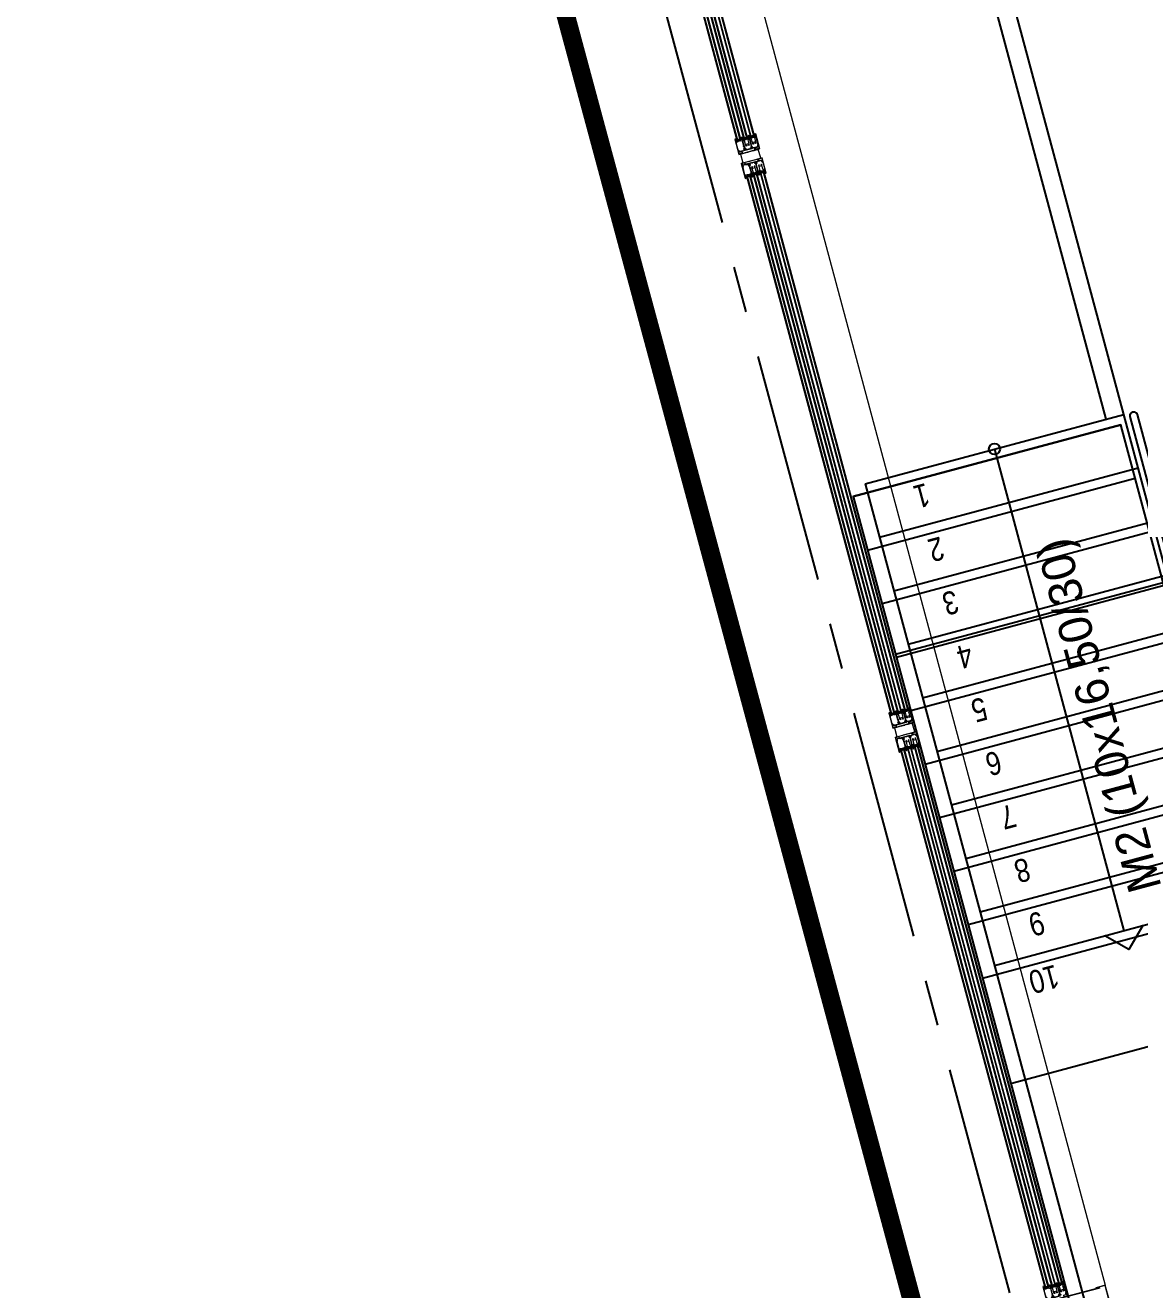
# Model space of a CAD drawing. Header units: centimetres. Extents: x 405564 to 502064, y 46284 to 60634.
# Drawn here: x 464494 to 465097, y 48630 to 49314 of the extents above; entities that cross this region are included whole.
import ezdxf
from ezdxf.xclip import XClip

# ---------------------------------------------------------------- set-up
doc = ezdxf.new("R2010")
doc.units = ezdxf.units.CM
doc.header["$XCLIPFRAME"] = 0
for name, pattern in [('ACAD_ISO03W100', [30, 12, -18]), ('CENTER', [2, 1.25, -0.25, 0.25, -0.25]), ('DASHED', [19.05, 12.7, -6.35])]:
    doc.linetypes.add(name, pattern=pattern)
doc.layers.get('0').update_dxf_attribs({"color": 8, "lineweight": 9})
for name, color, linetype, lineweight in [('0-KRCN-MİMARİ-220526', 8, 'Continuous', 9), ('G_0.09', 8, 'Continuous', 9), ('IEM_MP_TARAMA-MEVCUT BİNA', 8, 'Continuous', 9), ('PN_Aluminyum', 8, 'Continuous', 15)]:
    doc.layers.add(name, color=color, linetype=linetype, lineweight=lineweight)
doc.layers.add('AS_DUV', color=8, linetype='Continuous')
doc.layers.add('AS_PYZ_BINA', color=8, linetype='Continuous')
doc.styles.add('M00$0$Ince_ITL', font='swissci.ttf')
doc.styles.add('M00$0$Normal', font='swiss.ttf')

# ---------------------------------------------------------------- blocks, each defined once
blk = doc.blocks.new('A$Cbf573e9b')
at = {"layer": 'AS_PYZ_BINA', "linetype": 'CENTER', "ltscale": 100}
blk.add_lwpolyline([(-1410, 0), (501.91, 0)], dxfattribs=at)
blk.add_lwpolyline([(-1410, 0), (501.91, 0)], dxfattribs=at)
blk = doc.blocks.new('*U195')
for points in [[(-6, -98.5), (-6, -3127.2), (-11, -3127.2), (-11, -98.5)], [(-6, -98.5), (-6, -101.5), (6, -101.5), (6, -98.5)], [(6, -103.5), (3, -101.5), (-3, -101.5), (-6, -103.5), (-6, -108.5), (6, -108.5)], [(5.7, -103.7), (2.9, -101.8), (-2.9, -101.8), (-5.7, -103.7), (-5.7, -108.2), (5.7, -108.2)], [(11, -98.5), (11, -3127.2), (6, -3127.2), (6, -98.5)], [(6, -3122.2), (3, -3124.2), (-3, -3124.2), (-6, -3122.2), (-6, -3117.2), (6, -3117.2)], [(-6, -3127.2), (-6, -3124.2), (6, -3124.2), (6, -3127.2)], [(5.7, -3122), (2.9, -3123.9), (-2.9, -3123.9), (-5.7, -3122), (-5.7, -3117.5), (5.7, -3117.5)]]:
    blk.add_lwpolyline(points, close=True)
for centre in [(-4.8, -105.9), (-4.7, -107.1), (-4.4, -104.1), (-3.3, -105.9), (-3, -102.7), (-3, -104.6), (-3, -107.1), (-1.9, -105.7), (-1.7, -107.1), (-1.6, -104), (-1.2, -102.7), (-0.4, -104.6), (-0.4, -105.9), (-0.2, -107.1), (0.5, -102.5), (0.6, -103.7), (1, -107.1), (1.1, -105.9), (1.7, -103), (1.6, -104.6), (2.2, -107.1), (2.3, -105.9), (3, -102.8), (3, -104.6), (3.5, -107.1), (3.6, -105.7), (4.1, -103.4), (4.6, -104.6), (4.8, -107.1), (4.9, -105.8), (-4.8, -3119.7), (-4.7, -3118.5), (-4.4, -3121.6), (-3.3, -3119.7), (-3, -3121.1), (-3, -3123), (-3, -3118.5), (-1.9, -3120), (-1.7, -3118.5), (-1.6, -3121.7), (-1.2, -3123), (-0.4, -3119.7), (-0.4, -3121), (-0.2, -3118.5), (0.5, -3123.1), (0.6, -3121.9), (1, -3118.5), (1.1, -3119.7), (1.6, -3121.1), (1.7, -3122.7), (2.2, -3118.5), (2.3, -3119.7), (3, -3121.1), (3, -3122.8), (3.5, -3118.5), (3.6, -3119.9), (4.1, -3122.2), (4.6, -3121.1), (4.8, -3118.5), (4.9, -3119.9)]:
    blk.add_circle(centre, 0.56)
blk = doc.blocks.new('18x50 Panel Profili İçi boş')
for p, q in [((-13.2, 14.1), (-13.2, -3.9)), ((-11.5, 14.6), (-12.7, 14.6)), ((-11.2, 1), (-11.2, 14.3)), ((-1, 0.6), (-10.9, 0.6)), ((-0.8, 0.2), (-0.8, 0.4)), ((0.6, 0), (-0.6, 0)), ((0.8, 0.4), (0.8, 0.2)), ((10.9, 0.6), (1, 0.6)), ((11.2, 14.3), (11.2, 1)), ((12.7, 14.6), (11.5, 14.6)), ((13.2, -3.9), (13.2, 14.1)), ((-12.7, -4.4), (-8.9, -4.4)), ((-8.9, -4.4), (-8.9, -34.2)), ((-8.2, -34.9), (-5.2, -34.9)), ((-7, -28.7), (-6.7, -28.2)), ((-6.7, -29.2), (-7, -28.7)), ((-6.7, -28.1), (-6.7, -26.2)), ((-6.7, -26.2), (6.7, -26.2)), ((-6.7, -31), (-6.7, -29.3)), ((-5.2, -31.2), (-6.4, -31.3)), ((-4.9, -34.6), (-4.9, -31.5)), ((4.9, -31.5), (4.9, -34.6)), ((5.1, -34.9), (8.2, -34.9)), ((6.4, -31.3), (5.2, -31.2)), ((6.7, -26.2), (6.7, -31)), ((8.9, -4.4), (12.7, -4.4)), ((8.9, -34.2), (8.9, -4.4))]:
    blk.add_line(p, q)
for centre, radius, start, end in [((-12.7, 14.1), 0.5, 90, 180), ((-11.5, 14.3), 0.3, 360, 90), ((-11.1, 0.7), 0.195, 127.99118, 307.99118), ((-11.4, 1), 0.2, 320.33632, 0), ((-10.9, 0.4), 0.2, 90, 115.64604), ((-1, 0.4), 0.2, 0, 90), ((-0.6, 0.2), 0.2, 180, 270), ((0.6, 0.2), 0.2, 270, 0), ((1, 0.4), 0.2, 90, 180), ((10.9, 0.4), 0.2, 64.35396, 90), ((11.1, 0.7), 0.195, 232.00882, 52.00882), ((11.5, 14.3), 0.3, 90, 180), ((11.4, 1), 0.2, 180, 219.66368), ((12.7, 14.1), 0.5, 0.0007, 89.99874), ((-12.7, -3.9), 0.5, 180, 270), ((-8.2, -34.2), 0.7, 180, 270), ((-7, -28.1), 0.25, 331, 0), ((-7, -29.3), 0.25, 360, 29), ((-6.5, -31), 0.25, 180, 273), ((-5.2, -31.5), 0.25, 360, 93), ((-5.2, -34.6), 0.25, 270, 0), ((5.1, -31.5), 0.25, 87, 180), ((5.1, -34.6), 0.25, 180, 270), ((6.5, -31), 0.25, 267, 360), ((8.2, -34.2), 0.7, 270, 0), ((12.7, -3.9), 0.5, 270, 0)]:
    blk.add_arc(centre, radius, start, end)
blk = doc.blocks.new('19x84 Yandikme Tekli Kanal Profili İçi boş')
for p, q in [((-42, 17.7), (-41.1, 19.2)), ((-42, 8.8), (-42, 17.6)), ((-42, 0.2), (-42, 6.8)), ((41.8, 0), (-41.8, 0)), ((-40.9, 19.4), (-33.5, 19.4)), ((-33.3, 19.2), (-32.4, 17.7)), ((-32.4, 17.6), (-32.4, 12.8)), ((-32.4, 10.8), (-32.4, 2)), ((-32.2, 1.8), (-24.4, 1.8)), ((-27.2, 6.1), (-27.2, 7.2)), ((-26.7, 7.7), (-26.2, 7.7)), ((-24.2, 2), (-24.2, 3)), ((-22.7, 4.7), (-21.3, 4.7)), ((-21.1, 4.6), (-20.7, 4.3)), ((-20.7, 4.1), (-20.7, 2)), ((-20.4, 1.8), (20.2, 1.8)), ((20.4, 2), (20.4, 3.8)), ((20.9, 4.3), (22.6, 4.3)), ((21.6, 2.8), (21.6, 2)), ((22.9, 3.1), (21.9, 3.1)), ((21.9, 1.8), (28.6, 1.8)), ((23.1, 3.8), (23.1, 3.3)), ((27.3, 3.3), (27.3, 3.8)), ((28.6, 3.1), (27.6, 3.1)), ((27.8, 4.3), (31.1, 4.3)), ((28.9, 2), (28.9, 2.8)), ((30.1, 2.8), (30.1, 2)), ((31.3, 3.1), (30.3, 3.1)), ((30.3, 1.8), (38.8, 1.8)), ((31.6, 3.8), (31.6, 3.3)), ((38.8, 1.8), (40.1, 3.2)), ((40.9, 3.2), (41.9, 2.1)), ((42, 1.9), (42, 0.2))]:
    blk.add_line(p, q)
for centre, radius, start, end in [((-41.8, 17.6), 0.25, 150, 180), ((-41.5, 8.8), 0.5, 180, 234.31467), ((-41.5, 6.8), 0.5, 125.68533, 180), ((-41.8, 0.2), 0.25, 180, 270), ((-42.2, 7.8), 0.7, 305.68533, 54.31467), ((-40.9, 19.1), 0.25, 90, 150), ((-33.5, 19.1), 0.25, 30, 90), ((-32.2, 11.8), 0.7, 125.68533, 234.31467), ((-32.9, 12.8), 0.5, 305.68533, 360), ((-32.9, 10.8), 0.5, 0, 54.31467), ((-32.7, 17.6), 0.25, 0, 30), ((-32.2, 2), 0.25, 180, 270), ((-26.7, 7.2), 0.5, 90, 180), ((-26.7, 6.1), 0.5, 180, 201.5289), ((-22.7, 7.7), 4.8, 201.5289, 249.7245), ((-26.2, 7.2), 0.5, 8.21321, 90), ((-22.7, 7.7), 3, 188.21321, 270), ((-24.4, 3), 0.25, 0, 69.7245), ((-24.4, 2), 0.25, 270.00777, 0), ((-21.3, 4.5), 0.25, 45, 90), ((-20.9, 4.1), 0.25, 360, 45), ((-20.4, 2), 0.25, 180, 270), ((20.2, 2), 0.25, 270, 0), ((20.9, 3.8), 0.5, 90, 180), ((21.9, 2.8), 0.25, 90, 180), ((21.9, 2), 0.25, 180, 270), ((22.6, 3.8), 0.5, 0, 90), ((22.9, 3.3), 0.25, 270, 0), ((27.8, 3.8), 0.5, 90, 180), ((27.6, 3.3), 0.25, 180, 270), ((28.6, 2.8), 0.25, 0, 90), ((28.6, 2), 0.25, 270, 360), ((30.3, 2.8), 0.25, 90, 180), ((30.3, 2), 0.25, 180, 270), ((31.1, 3.8), 0.5, 0, 90), ((31.3, 3.3), 0.25, 270, 360), ((40.5, 2.8), 0.5, 44.02898, 135), ((41.8, 0.2), 0.25, 270, 0), ((41.8, 1.9), 0.25, 0, 44.02898)]:
    blk.add_arc(centre, radius, start, end)
blk = doc.blocks.new('61x74 Yandikme İkili Kanal Profili İçi boş')
for p, q in [((0, 26.1), (0, -26.1)), ((0.3, 27.5), (0.1, 26.7)), ((1.5, 26.1), (1.8, 27)), ((1.5, 25.2), (1.5, 25.8)), ((1.8, 8.7), (1.6, 8.2)), ((1.6, 8.2), (1.8, 7.8)), ((3.7, 25), (1.8, 25)), ((1.8, 25), (1.8, 25)), ((1.8, 23.2), (1.8, 8.8)), ((1.8, 7.7), (1.8, -9.7)), ((5, 23.4), (2.1, 23.4)), ((4.8, 27.6), (3.9, 25.1)), ((5.2, 33.6), (5.2, 32.5)), ((5.2, 21), (5.2, 23.2)), ((6.3, 34.1), (5.7, 34.1)), ((8, 28.2), (5.7, 28.2)), ((6.3, 20.5), (5.7, 20.5)), ((8.2, 29.4), (8.2, 28.5)), ((11.2, 31.1), (9.7, 31.1)), ((11.2, 23.5), (9.7, 23.5)), ((11.7, 30.7), (11.3, 31)), ((11.7, 23.9), (11.3, 23.6)), ((11.8, 28.5), (11.8, 30.5)), ((11.8, 26.2), (11.8, 24.1)), ((52.6, 28.2), (12, 28.2)), ((52.6, 26.4), (12, 26.4)), ((52.9, 30.2), (52.9, 28.5)), ((52.9, 24.5), (52.9, 26.2)), ((55.1, 30.7), (53.4, 30.7)), ((55.1, 24), (53.4, 24)), ((54.1, 28.5), (54.1, 29.2)), ((54.1, 26.2), (54.1, 25.4)), ((54.3, 29.5), (55.3, 29.5)), ((61, 28.2), (54.3, 28.2)), ((61, 26.4), (54.3, 26.4)), ((54.3, 25.2), (55.3, 25.2)), ((55.6, 29.7), (55.6, 30.2)), ((55.6, 24.9), (55.6, 24.5)), ((59.8, 30.2), (59.8, 29.7)), ((59.8, 24.5), (59.8, 24.9)), ((60, 29.5), (61, 29.5)), ((60, 25.2), (61, 25.2)), ((62.5, 30.7), (60.3, 30.7)), ((62.5, 24), (60.3, 24)), ((61.3, 29.2), (61.3, 28.5)), ((61.3, 25.4), (61.3, 26.2)), ((62.5, 28.5), (62.5, 30.7)), ((62.5, 26.2), (62.5, 24)), ((71.2, 28.2), (62.7, 28.2)), ((71.2, 26.4), (62.7, 26.4)), ((72.5, 29.6), (71.2, 28.2)), ((71.2, 26.4), (72.5, 25)), ((74.3, 28.5), (73.3, 29.6)), ((73.3, 25), (74.3, 26.1)), ((74.4, 26.3), (74.4, 28.3)), ((1, -27.1), (1.5, -27.1)), ((1.5, -22.1), (1.8, -21.7)), ((1.8, -22.5), (1.5, -22.1)), ((1.8, -21.6), (1.8, -12)), ((1.8, -26.9), (1.8, -22.6)), ((2, -11.7), (5, -11.7)), ((2.1, -9.9), (8, -9.9)), ((5.2, -5.6), (5.2, -4.5)), ((5.2, -12), (5.2, -17.1)), ((5.7, -4), (6.3, -4)), ((5.7, -17.6), (6.3, -17.6)), ((8.2, -9.7), (8.2, -8.8)), ((9.7, -7), (13.2, -7)), ((9.7, -14.6), (13.2, -14.6)), ((13.3, -7.1), (13.7, -7.5)), ((13.3, -14.6), (13.7, -14.2)), ((13.8, -7.6), (13.8, -9.7)), ((13.8, -14), (13.8, -12)), ((14, -9.9), (22.8, -9.9)), ((14, -11.7), (22.8, -11.7)), ((23, -9.7), (23, -8.2)), ((23, -12), (23, -13.5)), ((23.2, -13.7), (24.2, -13.7)), ((23.3, -7.9), (24.3, -7.9)), ((24.5, -8.2), (24.5, -9.7)), ((24.5, -13.5), (24.5, -12)), ((24.8, -9.9), (52.6, -9.9)), ((24.8, -11.7), (52.6, -11.7)), ((52.9, -9.7), (52.9, -8)), ((52.9, -12), (52.9, -13.7)), ((53.4, -7.5), (55.1, -7.5)), ((53.4, -14.2), (55.1, -14.2)), ((54, -12.7), (54, -12)), ((54.1, -8.9), (54.1, -9.7)), ((55.3, -8.7), (54.3, -8.7)), ((54.3, -9.9), (61, -9.9)), ((54.3, -11.7), (61, -11.7)), ((55.3, -13), (54.3, -13)), ((55.6, -8), (55.6, -8.4)), ((55.6, -13.7), (55.6, -13.2)), ((59.8, -8.4), (59.8, -8)), ((59.8, -13.2), (59.8, -13.7)), ((61, -8.7), (60, -8.7)), ((61, -13), (60, -13)), ((60.3, -7.5), (62.5, -7.5)), ((60.3, -14.2), (62.5, -14.2)), ((61.3, -9.7), (61.3, -8.9)), ((61.3, -12), (61.3, -12.7)), ((62.5, -7.5), (62.5, -9.7)), ((62.5, -14.2), (62.5, -12)), ((62.7, -9.9), (71.2, -9.9)), ((62.7, -11.7), (71.2, -11.7)), ((72.5, -8.5), (71.2, -9.9)), ((71.2, -11.7), (72.5, -13.1)), ((74.3, -9.7), (73.3, -8.5)), ((73.3, -13.1), (74.3, -12)), ((74.4, -11.8), (74.4, -9.8))]:
    blk.add_line(p, q)
for centre, radius, start, end in [((2, 26.1), 2, 163.76178, 180), ((1.1, 27.2), 0.788, 343.76178, 163.76178), ((2.5, 25.8), 1, 163.76178, 179.96769), ((1.8, 25.2), 0.25, 179.96769, 269.96769), ((2.1, 23.2), 0.25, 90, 180), ((1.6, 8.8), 0.25, 332, 360), ((1.6, 7.7), 0.25, 0, 28), ((3.7, 25.2), 0.25, 269.96769, 339.96769), ((5.7, 27.2), 1, 89.96769, 159.96769), ((5, 23.2), 0.25, 0, 90), ((5.7, 33.6), 0.5, 89.96769, 179.96769), ((5.7, 32.5), 0.5, 179.96769, 201.4966), ((5.7, 21), 0.5, 180, 270), ((9.7, 34.1), 4.8, 201.4966, 249.69219), ((6.3, 33.6), 0.5, 8.1809, 89.96769), ((6.3, 21), 0.5, 270, 351.78679), ((9.7, 34.1), 3, 188.1809, 209.58649), ((9.7, 20.5), 3, 90, 171.78679), ((9.7, 34.1), 3, 209.69636, 270), ((8, 28.5), 0.25, 269.96769, 359.96769), ((8, 29.4), 0.25, 359.96769, 69.69219), ((11.2, 30.9), 0.25, 45, 90), ((11.2, 23.8), 0.25, 270, 315), ((11.5, 30.5), 0.25, 0, 45), ((11.5, 24.1), 0.25, 315, 360), ((12, 28.5), 0.25, 180, 270), ((12, 26.2), 0.25, 90, 180), ((52.6, 28.5), 0.25, 273.75309, 360), ((52.6, 26.2), 0.25, 0, 90), ((53.4, 30.2), 0.5, 90, 180), ((53.4, 24.5), 0.5, 180, 270), ((54.3, 29.2), 0.25, 90, 180), ((54.3, 28.5), 0.25, 180, 266.24691), ((54.3, 26.2), 0.25, 90, 180), ((54.3, 25.4), 0.25, 180, 270), ((55.1, 30.2), 0.5, 0, 90), ((55.1, 24.5), 0.5, 270, 0), ((55.3, 29.7), 0.25, 270, 0), ((55.3, 24.9), 0.25, 0, 90), ((60.3, 30.2), 0.5, 90, 180), ((60, 29.7), 0.25, 180, 270), ((60, 24.9), 0.25, 90, 180), ((60.3, 24.5), 0.5, 180, 270), ((61, 29.2), 0.25, 0, 90), ((61, 28.5), 0.25, 273.75309, 359.99999), ((61, 26.2), 0.25, 0.00001, 90), ((61, 25.4), 0.25, 270, 0), ((62.7, 28.5), 0.25, 180, 266.24676), ((62.7, 26.2), 0.25, 90, 180), ((72.9, 29.3), 0.5, 44.02898, 135), ((72.9, 25.4), 0.5, 225, 315.97102), ((74.2, 28.3), 0.25, 0.00009, 44.02905), ((74.2, 26.3), 0.25, 315.97102, 359.99999), ((1, -26.1), 1, 180, 270), ((1.5, -26.9), 0.25, 270, 0), ((2.1, -9.7), 0.25, 180, 270.00769), ((2, -12), 0.25, 90, 180), ((1.5, -21.6), 0.25, 332, 360), ((1.5, -22.6), 0.25, 360, 28), ((5, -12), 0.25, 360, 90), ((5.7, -4.5), 0.5, 90, 180), ((5.7, -5.6), 0.5, 180, 201.5289), ((5.7, -17.1), 0.5, 180, 270), ((9.7, -4), 4.8, 201.5289, 249.7245), ((6.3, -4.5), 0.5, 8.21321, 90), ((6.3, -17.1), 0.5, 270, 351.78679), ((9.7, -17.6), 3, 90, 171.78679), ((9.7, -4), 3, 188.21321, 270), ((8, -9.7), 0.25, 270.00769, 0), ((8, -8.8), 0.25, 0, 69.7245), ((13.2, -7.3), 0.25, 45, 90), ((13.2, -14.4), 0.25, 270, 315), ((13.5, -7.6), 0.25, 360, 45), ((13.5, -14), 0.25, 315, 0), ((14, -9.7), 0.25, 180, 270), ((14, -12), 0.25, 90, 180), ((22.8, -9.7), 0.25, 270, 360), ((22.8, -12), 0.25, 0, 90), ((23.3, -8.2), 0.25, 90, 180), ((23.2, -13.5), 0.25, 180, 270), ((24.2, -13.5), 0.25, 270, 0), ((24.3, -8.2), 0.25, 360, 90), ((24.8, -9.7), 0.25, 180, 270), ((24.8, -12), 0.25, 90, 180), ((52.6, -9.7), 0.25, 270, 0), ((52.6, -12), 0.25, 0, 90), ((53.4, -8), 0.5, 90, 180), ((53.4, -13.7), 0.5, 180, 270), ((54.3, -12), 0.25, 90, 180), ((54.3, -12.7), 0.25, 180, 270), ((54.3, -8.9), 0.25, 90, 180), ((54.3, -9.7), 0.25, 180, 270), ((55.1, -8), 0.5, 360, 90), ((55.1, -13.7), 0.5, 270, 0), ((55.3, -8.4), 0.25, 270, 0), ((55.3, -13.2), 0.25, 0, 90), ((60.3, -8), 0.5, 90, 180), ((60, -8.4), 0.25, 180, 270), ((60, -13.2), 0.25, 90, 180), ((60.3, -13.7), 0.5, 180, 270), ((61, -8.9), 0.25, 0, 90), ((61, -9.7), 0.25, 270, 0), ((61, -12), 0.25, 0, 90), ((61, -12.7), 0.25, 270, 0), ((62.7, -9.7), 0.25, 180, 270), ((62.7, -12), 0.25, 90.01251, 180), ((72.9, -8.9), 0.5, 44.02898, 135), ((72.9, -12.8), 0.5, 225, 315.97102), ((74.2, -9.8), 0.25, 0, 44.02896), ((74.2, -11.8), 0.25, 315.97102, 360)]:
    blk.add_arc(centre, radius, start, end)
blk = doc.blocks.new('11x116 Yandikme Profili İçi boş')
for p, q in [((0, 27.3), (0, 57.9)), ((0.2, 26.8), (0, 27.2)), ((0, 26.1), (0.2, 26.5)), ((0, 9.3), (0, 26)), ((0.2, 8.8), (0, 9.2)), ((0, 8.1), (0.2, 8.5)), ((0, -8), (0, 8)), ((0.2, 58.2), (0.7, 58.2)), ((0.9, 58.1), (1.7, 57.3)), ((1.8, 57.1), (1.8, 51)), ((1.8, 49.8), (1.8, 32.9)), ((2, 32.7), (11.5, 32.7)), ((11.6, 19.7), (11.6, -35.4)), ((11.8, 47), (11.8, 55.2)), ((11.8, 32.9), (11.8, 45.8)), ((15.2, 19.9), (11.8, 19.9)), ((11.9, 55.4), (12.7, 56.2)), ((12.9, 56.3), (15.3, 56.3)), ((13.6, 44), (13.3, 43.6)), ((13.3, 43.6), (13.6, 43.2)), ((13.6, 54.5), (13.6, 44.2)), ((13.6, 43.1), (13.6, 22)), ((15.3, 54.8), (13.8, 54.8)), ((15.2, 20.2), (15.2, 19.9)), ((15.6, 56), (15.6, 55)), ((0.2, -8.5), (0, -8.1)), ((0, -9.2), (0.2, -8.8)), ((0, -36), (0, -9.3)), ((0.2, -36.5), (0, -36.1)), ((0, -37.1), (0.2, -36.7)), ((0, -57.8), (0, -37.2)), ((0.7, -58), (0.2, -58)), ((1.7, -57.1), (0.9, -58)), ((1.8, -37.9), (1.8, -49.6)), ((1.8, -50.8), (1.8, -56.9)), ((11.5, -37.6), (2, -37.6)), ((11.8, -35.6), (13.3, -35.6)), ((11.8, -45.6), (11.8, -37.9)), ((11.8, -55), (11.8, -46.8)), ((12.7, -56.1), (11.9, -55.2)), ((15.3, -56.1), (12.9, -56.1)), ((13.6, -45.8), (13.3, -46.2)), ((13.3, -46.2), (13.6, -46.7)), ((13.6, -35.9), (13.6, -45.7)), ((13.6, -46.8), (13.6, -54.4)), ((13.8, -54.6), (15.3, -54.6)), ((15.6, -54.9), (15.6, -55.9))]:
    blk.add_line(p, q)
for centre, radius, start, end in [((0.2, 57.9), 0.25, 90, 180), ((0.2, 27.3), 0.25, 180, 208), ((0.2, 26), 0.25, 152, 180), ((0.2, 9.3), 0.25, 180, 208), ((0.2, 8), 0.25, 152, 180), ((0, 26.7), 0.25, 332, 28), ((0, 8.6), 0.25, 332, 28), ((0.7, 57.9), 0.25, 45, 90), ((1.5, 57.1), 0.25, 0, 45), ((2, 51), 0.25, 180, 247.38014), ((2, 49.8), 0.25, 112.61986, 180), ((2, 32.9), 0.25, 180, 270), ((1.8, 50.4), 0.4, 292.61986, 67.38014), ((11.8, 46.4), 0.4, 112.61986, 247.38014), ((11.5, 47), 0.25, 292.61986, 360), ((11.5, 45.8), 0.25, 0, 67.38014), ((11.5, 32.9), 0.25, 270, 0), ((11.8, 19.7), 0.25, 90, 180), ((12.1, 55.2), 0.25, 135, 180), ((12.9, 56), 0.25, 90, 135), ((13.8, 54.5), 0.25, 90, 180), ((13.3, 44.2), 0.25, 331.99055, 360), ((13.3, 43.1), 0.25, 0, 28.00945), ((13.8, 22), 0.25, 180, 265.0829), ((13.7, 20.2), 1.5, 0, 85.0829), ((15.3, 56), 0.25, 0, 90), ((15.3, 55), 0.25, 270, 0), ((0.2, -8), 0.25, 180, 208), ((0.2, -9.3), 0.25, 152, 180), ((0.2, -36), 0.25, 180, 208), ((0.2, -37.2), 0.25, 152, 180), ((0.2, -57.8), 0.25, 180, 270), ((0, -8.6), 0.25, 332, 28), ((0, -36.6), 0.25, 332, 28), ((0.7, -57.8), 0.25, 270, 315), ((1.5, -56.9), 0.25, 315, 360), ((2, -37.9), 0.25, 90, 180), ((2, -49.6), 0.25, 180, 247.38014), ((2, -50.8), 0.25, 112.61986, 180), ((1.8, -50.2), 0.4, 292.61986, 67.38014), ((11.8, -46.2), 0.4, 112.61986, 247.38014), ((11.5, -37.9), 0.25, 0, 90), ((11.8, -35.4), 0.25, 180, 270), ((11.5, -45.6), 0.25, 292.61986, 0), ((11.5, -46.8), 0.25, 0, 67.38014), ((12.1, -55), 0.25, 180, 225), ((12.9, -55.9), 0.25, 225, 270), ((13.3, -35.9), 0.25, 0, 90), ((13.3, -45.7), 0.25, 331.99055, 360), ((13.3, -46.8), 0.25, 0, 28.00945), ((13.8, -54.4), 0.25, 180, 270), ((15.3, -54.9), 0.25, 0, 90), ((15.3, -55.9), 0.25, 270, 0)]:
    blk.add_arc(centre, radius, start, end)
blk = doc.blocks.new('*U197')
for points in [[(-6, -198.5), (-6, -3227.2), (-11, -3227.2), (-11, -198.5)], [(-6, -198.5), (-6, -201.5), (6, -201.5), (6, -198.5)], [(6, -203.5), (3, -201.5), (-3, -201.5), (-6, -203.5), (-6, -208.5), (6, -208.5)], [(5.7, -203.7), (2.9, -201.8), (-2.9, -201.8), (-5.7, -203.7), (-5.7, -208.2), (5.7, -208.2)], [(11, -198.5), (11, -3227.2), (6, -3227.2), (6, -198.5)], [(6, -3222.2), (3, -3224.2), (-3, -3224.2), (-6, -3222.2), (-6, -3217.2), (6, -3217.2)], [(5.7, -3222), (2.9, -3223.9), (-2.9, -3223.9), (-5.7, -3222), (-5.7, -3217.5), (5.7, -3217.5)], [(-6, -3227.2), (-6, -3224.2), (6, -3224.2), (6, -3227.2)]]:
    blk.add_lwpolyline(points, close=True)
for centre in [(-4.8, -205.9), (-4.4, -204.1), (-3.3, -205.9), (-3, -202.7), (-3, -204.6), (-1.9, -205.7), (-1.6, -204), (-1.2, -202.7), (-0.4, -204.6), (-0.4, -205.9), (0.5, -202.5), (0.6, -203.7), (1.1, -205.9), (1.7, -203), (1.6, -204.6), (2.3, -205.9), (3, -202.8), (3, -204.6), (3.6, -205.7), (4.1, -203.4), (4.6, -204.6), (4.9, -205.8), (-4.7, -207.1), (-3, -207.1), (-1.7, -207.1), (-0.2, -207.1), (1, -207.1), (2.2, -207.1), (3.5, -207.1), (4.8, -207.1), (-4.8, -3219.7), (-4.7, -3218.5), (-4.4, -3221.6), (-3.3, -3219.7), (-3, -3221.1), (-3, -3223), (-3, -3218.5), (-1.9, -3220), (-1.7, -3218.5), (-1.6, -3221.7), (-1.2, -3223), (-0.4, -3219.7), (-0.4, -3221), (-0.2, -3218.5), (0.5, -3223.1), (0.6, -3221.9), (1, -3218.5), (1.1, -3219.7), (1.6, -3221.1), (1.7, -3222.7), (2.2, -3218.5), (2.3, -3219.7), (3, -3221.1), (3, -3222.8), (3.5, -3218.5), (3.6, -3219.9), (4.1, -3222.2), (4.6, -3221.1), (4.8, -3218.5), (4.9, -3219.9)]:
    blk.add_circle(centre, 0.56)
blk = doc.blocks.new('*U198')
for points in [[(-6, -198.5), (-6, -3227.2), (-11, -3227.2), (-11, -198.5)], [(-6, -198.5), (-6, -201.5), (6, -201.5), (6, -198.5)], [(6, -203.5), (3, -201.5), (-3, -201.5), (-6, -203.5), (-6, -208.5), (6, -208.5)], [(5.7, -203.7), (2.9, -201.8), (-2.9, -201.8), (-5.7, -203.7), (-5.7, -208.2), (5.7, -208.2)], [(11, -198.5), (11, -3227.2), (6, -3227.2), (6, -198.5)], [(6, -3222.2), (3, -3224.2), (-3, -3224.2), (-6, -3222.2), (-6, -3217.2), (6, -3217.2)], [(5.7, -3222), (2.9, -3223.9), (-2.9, -3223.9), (-5.7, -3222), (-5.7, -3217.5), (5.7, -3217.5)], [(-6, -3227.2), (-6, -3224.2), (6, -3224.2), (6, -3227.2)]]:
    blk.add_lwpolyline(points, close=True)
for centre in [(-4.8, -205.9), (-4.4, -204.1), (-3.3, -205.9), (-3, -202.7), (-3, -204.6), (-1.9, -205.7), (-1.6, -204), (-1.2, -202.7), (-0.4, -204.6), (-0.4, -205.9), (0.5, -202.5), (0.6, -203.7), (1.1, -205.9), (1.7, -203), (1.6, -204.6), (2.3, -205.9), (3, -202.8), (3, -204.6), (3.6, -205.7), (4.1, -203.4), (4.6, -204.6), (4.9, -205.8), (-4.7, -207.1), (-3, -207.1), (-1.7, -207.1), (-0.2, -207.1), (1, -207.1), (2.2, -207.1), (3.5, -207.1), (4.8, -207.1), (-4.8, -3219.7), (-4.7, -3218.5), (-4.4, -3221.6), (-3.3, -3219.7), (-3, -3221.1), (-3, -3223), (-3, -3218.5), (-1.9, -3220), (-1.7, -3218.5), (-1.6, -3221.7), (-1.2, -3223), (-0.4, -3219.7), (-0.4, -3221), (-0.2, -3218.5), (0.5, -3223.1), (0.6, -3221.9), (1, -3218.5), (1.1, -3219.7), (1.6, -3221.1), (1.7, -3222.7), (2.2, -3218.5), (2.3, -3219.7), (3, -3221.1), (3, -3222.8), (3.5, -3218.5), (3.6, -3219.9), (4.1, -3222.2), (4.6, -3221.1), (4.8, -3218.5), (4.9, -3219.9)]:
    blk.add_circle(centre, 0.56)
blk = doc.blocks.new('*U199')
for points in [[(-6, 0), (-6, -3027.2), (-11, -3027.2), (-11, 0)], [(-6, 0), (-6, -3), (6, -3), (6, 0)], [(11, 0), (11, -3027.2), (6, -3027.2), (6, 0)], [(6, -5), (3, -3), (-3, -3), (-6, -5), (-6, -10), (6, -10)], [(5.7, -5.2), (2.9, -3.3), (-2.9, -3.3), (-5.7, -5.2), (-5.7, -9.7), (5.7, -9.7)], [(6, -3022.2), (3, -3024.2), (-3, -3024.2), (-6, -3022.2), (-6, -3017.2), (6, -3017.2)], [(-6, -3027.2), (-6, -3024.2), (6, -3024.2), (6, -3027.2)], [(5.7, -3022), (2.9, -3023.9), (-2.9, -3023.9), (-5.7, -3022), (-5.7, -3017.5), (5.7, -3017.5)]]:
    blk.add_lwpolyline(points, close=True)
for centre in [(-4.8, -7.4), (-4.7, -8.6), (-4.4, -5.6), (-3.3, -7.4), (-3, -4.2), (-3, -6.1), (-3, -8.6), (-1.9, -7.2), (-1.7, -8.6), (-1.6, -5.5), (-1.2, -4.2), (-0.4, -6.1), (-0.4, -7.4), (-0.2, -8.6), (0.5, -4), (0.6, -5.2), (1, -8.6), (1.1, -7.4), (1.7, -4.5), (1.6, -6.1), (2.2, -8.6), (2.3, -7.4), (3, -4.3), (3, -6.1), (3.5, -8.6), (3.6, -7.2), (4.1, -4.9), (4.6, -6.1), (4.8, -8.6), (4.9, -7.3), (-4.8, -3019.7), (-4.7, -3018.5), (-4.4, -3021.6), (-3.3, -3019.7), (-3, -3021.1), (-3, -3023), (-3, -3018.5), (-1.9, -3020), (-1.7, -3018.5), (-1.6, -3021.7), (-1.2, -3023), (-0.4, -3019.7), (-0.4, -3021), (-0.2, -3018.5), (0.5, -3023.1), (0.6, -3021.9), (1, -3018.5), (1.1, -3019.7), (1.6, -3021.1), (1.7, -3022.7), (2.2, -3018.5), (2.3, -3019.7), (3, -3021.1), (3, -3022.8), (3.5, -3018.5), (3.6, -3019.9), (4.1, -3022.2), (4.6, -3021.1), (4.8, -3018.5), (4.9, -3019.9)]:
    blk.add_circle(centre, 0.56)
blk = doc.blocks.new('*U200')
for points in [[(-6, 0), (-6, -3027.2), (-11, -3027.2), (-11, 0)], [(-6, 0), (-6, -3), (6, -3), (6, 0)], [(11, 0), (11, -3027.2), (6, -3027.2), (6, 0)], [(6, -5), (3, -3), (-3, -3), (-6, -5), (-6, -10), (6, -10)], [(5.7, -5.2), (2.9, -3.3), (-2.9, -3.3), (-5.7, -5.2), (-5.7, -9.7), (5.7, -9.7)], [(6, -3022.2), (3, -3024.2), (-3, -3024.2), (-6, -3022.2), (-6, -3017.2), (6, -3017.2)], [(-6, -3027.2), (-6, -3024.2), (6, -3024.2), (6, -3027.2)], [(5.7, -3022), (2.9, -3023.9), (-2.9, -3023.9), (-5.7, -3022), (-5.7, -3017.5), (5.7, -3017.5)]]:
    blk.add_lwpolyline(points, close=True)
for centre in [(-4.8, -7.4), (-4.7, -8.6), (-4.4, -5.6), (-3.3, -7.4), (-3, -4.2), (-3, -6.1), (-3, -8.6), (-1.9, -7.2), (-1.7, -8.6), (-1.6, -5.5), (-1.2, -4.2), (-0.4, -6.1), (-0.4, -7.4), (-0.2, -8.6), (0.5, -4), (0.6, -5.2), (1, -8.6), (1.1, -7.4), (1.7, -4.5), (1.6, -6.1), (2.2, -8.6), (2.3, -7.4), (3, -4.3), (3, -6.1), (3.5, -8.6), (3.6, -7.2), (4.1, -4.9), (4.6, -6.1), (4.8, -8.6), (4.9, -7.3), (-4.8, -3019.7), (-4.7, -3018.5), (-4.4, -3021.6), (-3.3, -3019.7), (-3, -3021.1), (-3, -3023), (-3, -3018.5), (-1.9, -3020), (-1.7, -3018.5), (-1.6, -3021.7), (-1.2, -3023), (-0.4, -3019.7), (-0.4, -3021), (-0.2, -3018.5), (0.5, -3023.1), (0.6, -3021.9), (1, -3018.5), (1.1, -3019.7), (1.6, -3021.1), (1.7, -3022.7), (2.2, -3018.5), (2.3, -3019.7), (3, -3021.1), (3, -3022.8), (3.5, -3018.5), (3.6, -3019.9), (4.1, -3022.2), (4.6, -3021.1), (4.8, -3018.5), (4.9, -3019.9)]:
    blk.add_circle(centre, 0.56)
blk = doc.blocks.new('A$C711ce888')
at = {"layer": 'PN_Aluminyum'}
blk.add_lwpolyline([(0, -2.5), (0, 2.5), (-10, 2.5), (-10, -2.5)], close=True, dxfattribs=at)
blk = doc.blocks.new('A$Cc0cb8d60')
at = {"layer": 'G_0.09'}
blk.add_lwpolyline([(-10.57, -21), (-969.46, -21)], dxfattribs=at)
at = {"layer": 'PN_Aluminyum'}
for points in [[(-969.72, -16.21), (-969.72, -17.46, -0.414214), (-969.75, -17.49), (-969.85, -17.49, -0.414214), (-969.88, -17.46), (-969.88, 12), (-970, 12), (-970, 11.88), (-970, 11.88), (-970, -17.46, 0.414214), (-969.85, -17.61), (-969.75, -17.61, 0.414214), (-969.6, -17.46), (-969.6, -16.21)], [(-977.79, -19.13), (-978.1, -18.18, 0.414214), (-978.14, -18.16), (-978.24, -18.19, 0.414214), (-978.26, -18.23), (-977.37, -20.88), (-969.58, -20.88), (-969.58, -15.9, 0.414214), (-969.61, -15.87), (-969.71, -15.87, 0.414214), (-969.74, -15.9), (-969.74, -16.75)], [(-977.46, -21), (-969.46, -21), (-969.46, -15.9, 0.414214), (-969.61, -15.75), (-969.71, -15.75, 0.414214), (-969.86, -15.9), (-969.86, -16.75)]]:
    blk.add_lwpolyline(points, format="xyb", dxfattribs=at)
for points in [[(-970, 0), (-970, -18)], [(-969.74, -16.75), (-969.86, -16.75)], [(-969.72, -16.21), (-969.6, -16.21)]]:
    blk.add_lwpolyline(points, dxfattribs=at)
for name, p, xscale, yscale, zscale, rotation in [('19x84 Yandikme Tekli Kanal Profili İçi boş', (-965.6, 11.8), -0.1, 0.1, 0.1, 180), ('61x74 Yandikme İkili Kanal Profili İçi boş', (-968.84, 6.82), -0.1, 0.1, 0.1, 180), ('18x50 Panel Profili İçi boş', (-963.16, 5.99), -0.1, 0.1, 0.1, 270), ('*U200', (-962.95, 9.81), -0.1000000000000004, 0.1000000000000004, 0.1000000000000001, 90), ('*U199', (-962.95, 5.99), -0.1000000000000004, 0.1000000000000004, 0.1000000000000001, 90), ('19x84 Yandikme Tekli Kanal Profili İçi boş', (-657.73, 11.8), 0.1, 0.1, 0.1, 180), ('19x84 Yandikme Tekli Kanal Profili İçi boş', (-657.73, 11.8), 0.1, 0.1, 0.1, 180), ('61x74 Yandikme İkili Kanal Profili İçi boş', (-654.49, 6.82), 0.1, 0.1, 0.1, 180), ('61x74 Yandikme İkili Kanal Profili İçi boş', (-654.49, 6.82), 0.1, 0.1, 0.1, 180), ('18x50 Panel Profili İçi boş', (-660.17, 5.99), 0.1000000000000004, 0.1000000000000004, 0.1000000000000004, 90), ('18x50 Panel Profili İçi boş', (-660.17, 5.99), 0.1000000000000004, 0.1000000000000004, 0.1000000000000004, 90), ('18x50 Panel Profili İçi boş', (-660.17, 5.99), 0.1000000000000004, 0.1000000000000004, 0.1000000000000004, 90), ('18x50 Panel Profili İçi boş', (-660.17, 5.99), 0.1000000000000004, 0.1000000000000004, 0.1000000000000004, 90), ('11x116 Yandikme Profili İçi boş', (-653.33, 6), 0.1, 0.1, 0.1, 180), ('11x116 Yandikme Profili İçi boş', (-653.33, 6), 0.1, 0.1, 0.1, 180), ('11x116 Yandikme Profili İçi boş', (-648.33, 6), -0.1, 0.1, 0.1, 180), ('19x84 Yandikme Tekli Kanal Profili İçi boş', (-643.93, 11.8), -0.1, 0.1, 0.1, 180), ('61x74 Yandikme İkili Kanal Profili İçi boş', (-647.17, 6.82), -0.1, 0.1, 0.1, 180), ('18x50 Panel Profili İçi boş', (-641.49, 5.99), -0.1, 0.1, 0.1, 270), ('*U198', (-661.28, 9.81), -0.1000000000000004, 0.1000000000000004, 0.1000000000000001, 90), ('*U197', (-661.28, 5.99), -0.1000000000000004, 0.1000000000000004, 0.1000000000000001, 90), ('19x84 Yandikme Tekli Kanal Profili İçi boş', (-336.07, 11.8), 0.1, 0.1, 0.1, 180), ('19x84 Yandikme Tekli Kanal Profili İçi boş', (-336.07, 11.8), 0.1, 0.1, 0.1, 180), ('61x74 Yandikme İkili Kanal Profili İçi boş', (-332.83, 6.82), 0.1, 0.1, 0.1, 180), ('61x74 Yandikme İkili Kanal Profili İçi boş', (-332.83, 6.82), 0.1, 0.1, 0.1, 180), ('18x50 Panel Profili İçi boş', (-338.51, 5.99), 0.1000000000000004, 0.1000000000000004, 0.1000000000000004, 90), ('18x50 Panel Profili İçi boş', (-338.51, 5.99), 0.1000000000000004, 0.1000000000000004, 0.1000000000000004, 90), ('18x50 Panel Profili İçi boş', (-338.51, 5.99), 0.1000000000000004, 0.1000000000000004, 0.1000000000000004, 90), ('18x50 Panel Profili İçi boş', (-338.51, 5.99), 0.1000000000000004, 0.1000000000000004, 0.1000000000000004, 90), ('11x116 Yandikme Profili İçi boş', (-331.67, 6), 0.1, 0.1, 0.1, 180), ('11x116 Yandikme Profili İçi boş', (-331.67, 6), 0.1, 0.1, 0.1, 180), ('11x116 Yandikme Profili İçi boş', (-326.67, 6), -0.1, 0.1, 0.1, 180), ('19x84 Yandikme Tekli Kanal Profili İçi boş', (-322.27, 11.8), -0.1, 0.1, 0.1, 180), ('61x74 Yandikme İkili Kanal Profili İçi boş', (-325.51, 6.82), -0.1, 0.1, 0.1, 180), ('18x50 Panel Profili İçi boş', (-319.83, 5.99), -0.1, 0.1, 0.1, 270), ('*U195', (-329.62, 9.81), -0.1000000000000004, 0.1000000000000004, 0.1000000000000001, 90), ('*U195', (-329.62, 5.99), -0.1000000000000004, 0.1000000000000004, 0.1000000000000001, 90), ('18x50 Panel Profili İçi boş', (-963.16, 2.18), -0.1, 0.1, 0.1, 270), ('*U199', (-962.95, 2.18), -0.1000000000000004, 0.1000000000000004, 0.1000000000000001, 90), ('18x50 Panel Profili İçi boş', (-660.17, 2.18), 0.1000000000000004, 0.1000000000000004, 0.1000000000000004, 90), ('18x50 Panel Profili İçi boş', (-660.17, 2.18), 0.1000000000000004, 0.1000000000000004, 0.1000000000000004, 90), ('18x50 Panel Profili İçi boş', (-641.49, 2.18), -0.1, 0.1, 0.1, 270), ('*U197', (-661.28, 2.18), -0.1000000000000004, 0.1000000000000004, 0.1000000000000001, 90), ('18x50 Panel Profili İçi boş', (-338.51, 2.18), 0.1000000000000004, 0.1000000000000004, 0.1000000000000004, 90), ('18x50 Panel Profili İçi boş', (-338.51, 2.18), 0.1000000000000004, 0.1000000000000004, 0.1000000000000004, 90), ('18x50 Panel Profili İçi boş', (-319.83, 2.18), -0.1, 0.1, 0.1, 270), ('*U195', (-329.62, 2.18), -0.1000000000000004, 0.1000000000000004, 0.1000000000000001, 90)]:
    blk.add_blockref(name, p, dxfattribs=dict(xscale=xscale, yscale=yscale, zscale=zscale, rotation=rotation))
at = {"yscale": 0.1000000000000003}
for p, xscale, zscale in [((-965.6, 0.18), 0.1000000000000003, 0.1000000000000003), ((-657.73, 0.18), -0.1000000000000003, 0.1000000000000001), ((-657.73, 0.18), -0.1000000000000003, 0.1000000000000001), ((-643.93, 0.18), 0.1000000000000003, 0.1000000000000003), ((-336.07, 0.18), -0.1000000000000003, 0.1000000000000001), ((-336.07, 0.18), -0.1000000000000003, 0.1000000000000001), ((-322.27, 0.18), 0.1000000000000003, 0.1000000000000003)]:
    blk.add_blockref('19x84 Yandikme Tekli Kanal Profili İçi boş', p, dxfattribs=dict(at, xscale=xscale, zscale=zscale))
at = {"layer": 'PN_Aluminyum', "rotation": 270}
for p in [(-650.83, 0.91), (-329.17, 0.91)]:
    blk.add_blockref('A$C711ce888', p, dxfattribs=at)
blk = doc.blocks.new('zeminkat_planı')
at = {"linetype": 'DASHED', "ltscale": 100}
for points in [[(-900.6, -30.63), (-900.6, -1398.63)], [(-660, -30.03), (-660, -1298.04)]]:
    blk.add_lwpolyline(points, dxfattribs=at)
at = {"layer": 'AS_PYZ_BINA'}
for points in [[(-566.63, -183), (48, -183), (48, -183, 0.414214), (148, -83), (148, 4683, 0.414214), (48, 4783), (-755, 4783)], [(-566.63, -173), (48, -173, 0.414214), (138, -83), (138, 4683, 0.414214), (48, 4773), (-755, 4773)]]:
    blk.add_lwpolyline(points, format="xyb", dxfattribs=at)
blk.add_blockref('A$Cbf573e9b', (0, 0))
at = {"layer": 'PN_Aluminyum'}
blk.add_blockref('A$Cc0cb8d60', (-50, -30), dxfattribs=at)
blk = doc.blocks.new('A$Cb9f1a575')
at = {"layer": 'AS_PYZ_BINA'}
for points in [[(10, -135), (793.37, -135), (793.37, 15), (10, 15)], [(528.37, -76.11), (517.76, -65.5), (528.37, -54.89)]]:
    blk.add_lwpolyline(points, close=True, dxfattribs=at)
for points in [[(523.37, 15), (523.37, -135)], [(553.37, 15), (553.37, -135)], [(583.37, 15), (583.37, -135)], [(613.37, 15), (613.37, -135)], [(643.37, 15), (643.37, -135)], [(673.37, 15), (673.37, -135)], [(703.37, 15), (703.37, -135)], [(733.37, 15), (733.37, -135)], [(763.37, 15), (763.37, -135)], [(793.37, 15), (793.37, -135)], [(7, 7), (7, -138), (798.37, -138)], [(798.37, 7), (7, 7)], [(528.37, 7), (528.37, -138)], [(558.37, 7), (558.37, -138)], [(588.37, 7), (588.37, -138)], [(618.37, 7), (618.37, -138)], [(648.37, 7), (648.37, -138)], [(678.37, 7), (678.37, -138)], [(708.37, 7), (708.37, -138)], [(738.37, 7), (738.37, -138)], [(768.37, 7), (768.37, -138)], [(798.37, 7), (798.37, -138)], [(798.37, -65.5), (528.37, -65.5)]]:
    blk.add_lwpolyline(points, dxfattribs=at)
blk.add_lwpolyline([(255.76, -141), (796.37, -141, -1), (796.37, -145), (255.76, -145, -1)], format="xyb", close=True, dxfattribs=at)
blk.add_circle((798.37, -65.5), 3, dxfattribs=at)
at = {"layer": 'AS_PYZ_BINA', "style": 'M00$0$Ince_ITL'}
for s, p in [('10', (520.37, -24.92)), ('9', (550.37, -24.92)), ('8', (580.37, -24.92)), ('7', (610.37, -24.92)), ('6', (640.37, -24.92)), ('5', (670.37, -24.92)), ('4', (700.37, -24.92)), ('3', (730.37, -24.92)), ('2', (760.37, -24.92)), ('1', (790.37, -24.92))]:
    blk.add_text(s, height=12.5, rotation=90, dxfattribs=at).set_placement(p)
at = {"layer": 'AS_PYZ_BINA', "style": 'M00$0$Normal'}
blk.add_text('M2 (10x16,50/30)', height=18, dxfattribs=at).set_placement((545.8, -91.47))
blk = doc.blocks.new('A$C85dec720')
ref = blk.add_blockref('zeminkat_planı', (7059, 383))
XClip(ref).set_block_clipping_path([(-9126.4697968782, -1655.3396659539), (1140.0000000002, 6527.619333315)])
blk.add_blockref('A$Cb9f1a575', (5694, 338))
blk = doc.blocks.new('OPK-site-surrounding-R01')
at = {"layer": 'IEM_MP_TARAMA-MEVCUT BİNA', "linetype": 'ACAD_ISO03W100', "ltscale": 5, "const_width": 10}
blk.add_lwpolyline([(21876.58, -8538.93), (21504.05, -7155.31), (17068.57, -8358.59), (17456.08, -9736.84)], dxfattribs=at)
blk = doc.blocks.new('A$C6A10300A')
at = {"layer": 'AS_DUV'}
ref = blk.add_blockref('A$C85dec720', (28900.96, -17748.98), dxfattribs=dict(at, rotation=105.0255580063709))
XClip(ref).set_block_clipping_path([(6220.3367769278, 6783.7313721173), (4126.4071464743, -1017.0000000052), (7354.8298234051, -1883.5969356479), (9448.7594538586, 5917.1344364745)])
ref = blk.add_blockref('OPK-site-surrounding-R01', (5135.68, -3851.45))
XClip(ref).set_block_clipping_path([(-5135.679684336, -9648.5463532069), (26364.320315664, 3851.4536467931)])

msp = doc.modelspace()

# ---------------------------------------------------------------- block references
at = {"layer": '0-KRCN-MİMARİ-220526'}
msp.add_blockref('A$C6A10300A', (438064.07, 60634.02), dxfattribs=at)

doc.saveas('drawing.dxf')
